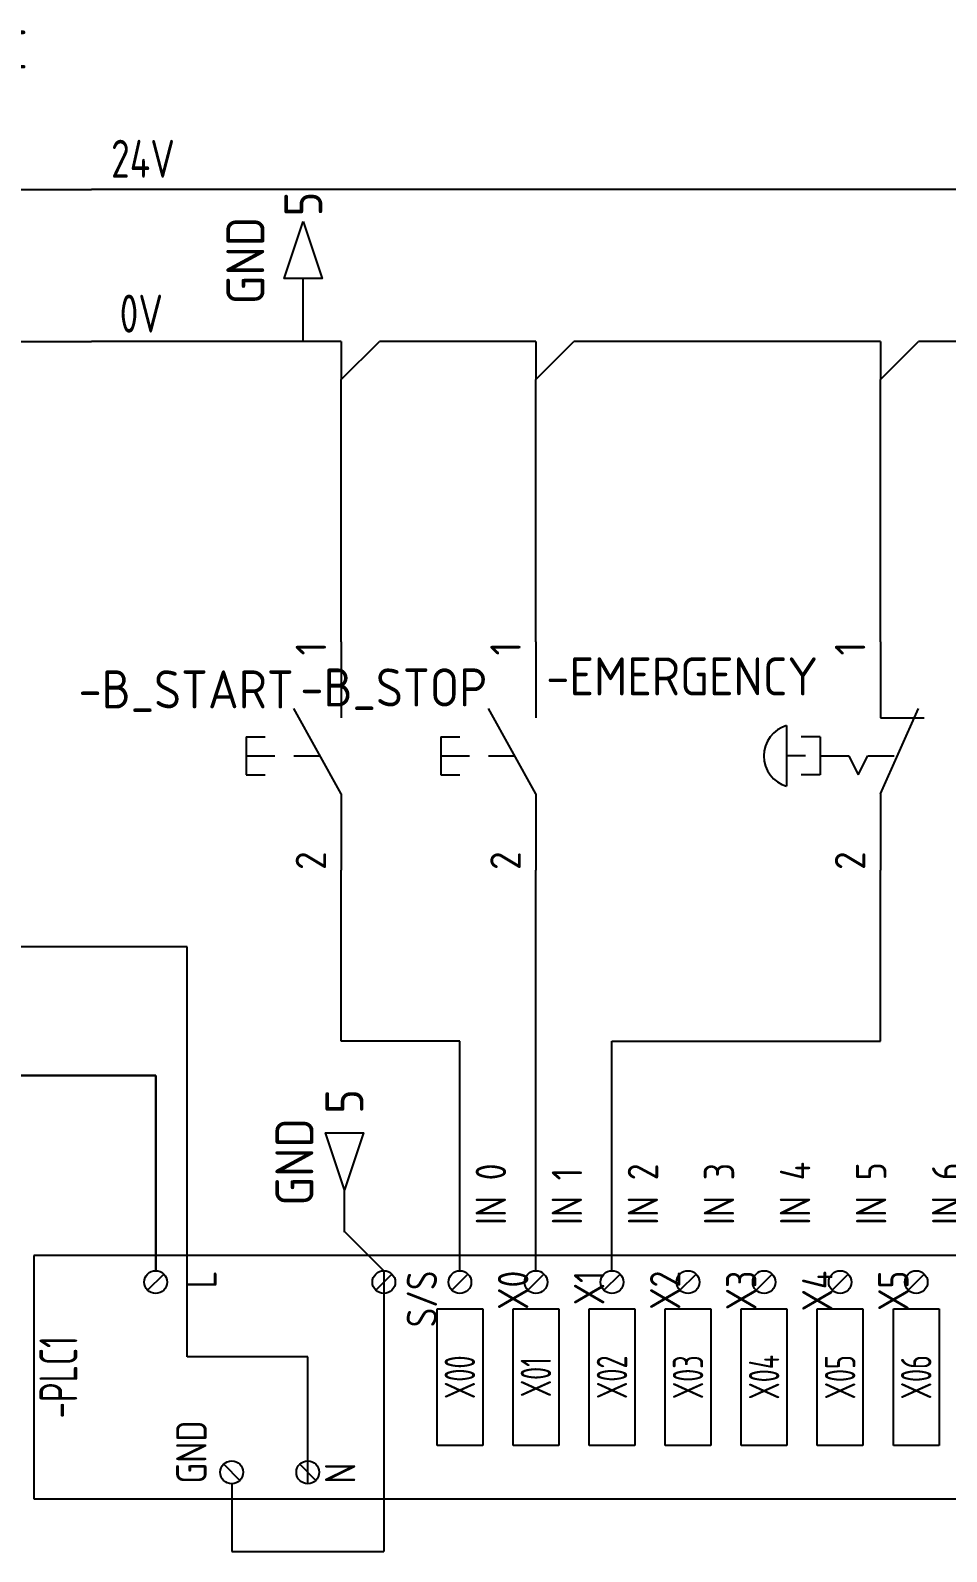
# Model space of a CAD drawing. Extents: x 0 to 1189, y -1 to 841.
# Drawn here: x 125.9 to 246.3, y 207.5 to 407.5 of the extents above; entities that cross this region are included whole.
import ezdxf
from ezdxf.enums import TextEntityAlignment as Align

# ---------------------------------------------------------------- set-up
doc = ezdxf.new("R2010")
doc.units = 0
doc.header["$MEASUREMENT"] = 0
for name, color, linetype, lineweight in [('BLU_0.8mm2', 5, 'Continuous', 25), ('GRE_1.0mm2', 3, 'Continuous', 25), ('RED_1.5mm2', 1, 'Continuous', 30)]:
    doc.layers.add(name, color=color, linetype=linetype, lineweight=lineweight)
for name, color, linetype in [('MISC', 7, 'Continuous'), ('PNK_0.8mm2', 230, 'Continuous'), ('SYMS', 7, 'Continuous'), ('TAGS', 150, 'Continuous'), ('TERMS', 123, 'Continuous'), ('WIREFIXED', 7, 'Continuous'), ('WIREREF', 52, 'Continuous'), ('WIREREF_DEST', 52, 'Continuous'), ('XREF', 7, 'Continuous')]:
    doc.layers.add(name, color=color, linetype=linetype)
doc.styles.add('WD_IEC', font='ISOCP2.shx', dxfattribs={"width": 0.9, "height": 4})

# ---------------------------------------------------------------- blocks, each defined once
blk = doc.blocks.new('PLCIO_4D4D')
at = {"layer": 'SYMS'}
for p, q in [((-16, 16), (-16, -16)), ((802, 16), (-16, 16)), ((-1.06, 11.44), (1.06, 13.56)), ((28.94, 11.44), (31.06, 13.56)), ((38.94, 11.44), (41.06, 13.56)), ((48.94, 11.44), (51.06, 13.56)), ((58.94, 11.44), (61.06, 13.56)), ((68.94, 11.44), (71.06, 13.56)), ((78.94, 11.44), (81.06, 13.56)), ((88.94, 11.44), (91.06, 13.56)), ((98.94, 11.44), (101.06, 13.56)), ((37, -9), (37, 9)), ((37, 9), (43, 9)), ((43, 9), (43, -9)), ((47, -9), (47, 9)), ((47, 9), (53, 9)), ((53, 9), (53, -9)), ((57, -9), (57, 9)), ((57, 9), (63, 9)), ((63, 9), (63, -9)), ((67, -9), (67, 9)), ((67, 9), (73, 9)), ((73, 9), (73, -9)), ((77, -9), (77, 9)), ((77, 9), (83, 9)), ((83, 9), (83, -9)), ((87, -9), (87, 9)), ((87, 9), (93, 9)), ((93, 9), (93, -9)), ((97, -9), (97, 9)), ((97, 9), (103, 9)), ((103, 9), (103, -9)), ((43, -9), (37, -9)), ((53, -9), (47, -9)), ((63, -9), (57, -9)), ((73, -9), (67, -9)), ((83, -9), (77, -9)), ((93, -9), (87, -9)), ((103, -9), (97, -9)), ((8.94, -11.44), (11.06, -13.56)), ((18.94, -11.44), (21.06, -13.56)), ((-16, -16), (802, -16))]:
    blk.add_line(p, q, dxfattribs=at)
for centre in [(0, 12.5), (30, 12.5), (40, 12.5), (50, 12.5), (60, 12.5), (70, 12.5), (80, 12.5), (90, 12.5), (100, 12.5), (10, -12.5), (20, -12.5)]:
    blk.add_circle(centre, 1.5, dxfattribs=at)
at = {"layer": 'SYMS', "style": 'WD_IEC', "width": 0.9}
for tag, p in [('TERMDESC01', (2, 20)), ('TERMDESC04', (32, 20)), ('TERMDESC05', (42.08, 20)), ('TERMDESC06', (52.08, 20)), ('TERMDESC07', (62.08, 20)), ('TERMDESC08', (72.08, 20)), ('TERMDESC09', (82.08, 20)), ('TERMDESC10', (92.08, 20)), ('TERMDESC12', (112.08, 20)), ('TERMDESC13', (122.08, 20)), ('TERMDESC14', (132.08, 20)), ('TERMDESC15', (142.08, 20)), ('TERMDESC16', (152.08, 20)), ('TERMDESC17', (162.08, 20)), ('TERMDESC18', (172.08, 20)), ('TERMDESC19', (182.08, 20)), ('TERMDESC20', (192.08, 20)), ('TERMDESC21', (202.08, 20)), ('TERMDESC22', (212.08, 20)), ('TERMDESC23', (222.08, 20)), ('TERMDESC24', (232.08, 20)), ('TERMDESC25', (242.08, 20)), ('TERMDESC26', (252.08, 20)), ('TERMDESC27', (262.08, 20)), ('TERMDESC28', (272.08, 20)), ('TERMDESC29', (282.08, 20)), ('TERMDESC30', (292.08, 20)), ('TERMDESC31', (302.08, 20)), ('TERMDESC32', (312.08, 20)), ('TERMDESC33', (322.08, 20)), ('TERMDESC34', (332.08, 20)), ('TERMDESC35', (342.08, 20)), ('TERMDESC36', (352.08, 20)), ('TERMDESC37', (362.08, 20)), ('TERMDESC38', (372.08, 20)), ('TERMDESC39', (382.08, 20)), ('TERMDESC40', (392.08, 20)), ('TERMDESC42', (412, 20)), ('TERMDESC43', (422, 20)), ('TERMDESC45', (442, 20)), ('TERMDESC47', (462, 20)), ('TERMDESC50', (492, 20)), ('TERMDESC51', (502, 20)), ('TERMDESC56', (552, 20)), ('TERMDESC57', (562, 20)), ('TERMDESC62', (612, 20)), ('TERMDESC63', (622, 20)), ('TERMDESC69', (682, 20)), ('TERMDESC75', (742, 20)), ('TERMDESC11', (102.08, 20)), ('TERM02', (15.5, -14)), ('TERM03', (25.5, -14)), ('TERM41', (405.5, -14)), ('TERM44', (437.5, -14)), ('TERM46', (457.5, -14)), ('TERM48', (477.5, -14)), ('TERM49', (487.5, -14)), ('TERM52', (517.5, -14)), ('TERM53', (527.5, -14)), ('TERM54', (537.5, -14)), ('TERM55', (547.5, -14)), ('TERM58', (577.5, -14)), ('TERM59', (587.5, -14)), ('TERM60', (597.5, -14)), ('TERM61', (607.5, -14)), ('TERM64', (637.5, -14)), ('TERM65', (647.5, -14)), ('TERM66', (657.5, -14)), ('TERM67', (667.5, -14)), ('TERM68', (675.5, -14)), ('TERM70', (697.5, -14)), ('TERM71', (707.5, -14)), ('TERM72', (717.5, -14)), ('TERM73', (727.5, -14)), ('TERM74', (735.5, -14)), ('TERM76', (757.5, -14)), ('TERM77', (767.5, -14)), ('TERM78', (777.5, -14)), ('TERM79', (787.5, -14)), ('TERM80', (795.5, -14))]:
    blk.add_attdef(tag, text='', height=4, rotation=90, dxfattribs=at).set_placement(p, align=Align.TOP_LEFT)
for tag, p in [('DESCA44', (427, 22)), ('DESCB44', (433, 22)), ('DESCC44', (439, 22)), ('DESCD44', (445, 22)), ('DESCA46', (447, 22)), ('DESCE44', (451, 22)), ('DESCB46', (453, 22)), ('DESCC46', (459, 22)), ('DESCD46', (465, 22)), ('DESCA48', (467, 22)), ('DESCE46', (471, 22)), ('DESCB48', (473, 22)), ('DESCA49', (477, 22)), ('DESCC48', (479, 22)), ('DESCB49', (483, 22)), ('DESCD48', (485, 22)), ('DESCC49', (489, 22)), ('DESCE48', (491, 22)), ('DESCD49', (495, 22)), ('DESCE49', (501, 22)), ('DESCA52', (507, 22)), ('DESCB52', (513, 22)), ('DESCA53', (517, 22)), ('DESCC52', (519, 22)), ('DESCB53', (523, 22)), ('DESCD52', (525, 22)), ('DESCA54', (527, 22)), ('DESCC53', (529, 22)), ('DESCE52', (531, 22)), ('DESCB54', (533, 22)), ('DESCD53', (535, 22)), ('DESCA55', (537, 22)), ('DESCC54', (539, 22)), ('DESCE53', (541, 22)), ('DESCB55', (543, 22)), ('DESCD54', (545, 22)), ('DESCC55', (549, 22)), ('DESCE54', (551, 22)), ('DESCD55', (555, 22)), ('DESCE55', (561, 22)), ('DESCA58', (567, 22)), ('DESCB58', (573, 22)), ('DESCA59', (577, 22)), ('DESCC58', (579, 22)), ('DESCB59', (583, 22)), ('DESCD58', (585, 22)), ('DESCA60', (587, 22)), ('DESCC59', (589, 22)), ('DESCE58', (591, 22)), ('DESCB60', (593, 22)), ('DESCD59', (595, 22)), ('DESCA61', (597, 22)), ('DESCC60', (599, 22)), ('DESCE59', (601, 22)), ('DESCB61', (603, 22)), ('DESCD60', (605, 22)), ('DESCE60', (611, 22)), ('DESCD61', (615, 22)), ('DESCA64', (627, 22)), ('DESCB64', (633, 22)), ('DESCA65', (637, 22)), ('DESCC64', (639, 22)), ('DESCB65', (643, 22)), ('DESCD64', (645, 22)), ('DESCA66', (647, 22)), ('DESCC65', (649, 22)), ('DESCE64', (651, 22)), ('DESCB66', (653, 22)), ('DESCD65', (655, 22)), ('DESCA67', (657, 22)), ('DESCC66', (659, 22)), ('DESCE65', (661, 22)), ('DESCB67', (663, 22)), ('DESCD66', (665, 22)), ('DESCC67', (669, 22)), ('DESCE66', (671, 22)), ('DESCD67', (675, 22)), ('DESCE67', (681, 22)), ('DESCA70', (687, 22)), ('DESCB70', (693, 22)), ('DESCA71', (697, 22)), ('DESCC70', (699, 22)), ('DESCB71', (703, 22)), ('DESCD70', (705, 22)), ('DESCA72', (707, 22)), ('DESCE70', (711, 22)), ('DESCB72', (713, 22)), ('DESCD71', (715, 22)), ('DESCA73', (717, 22)), ('DESCC72', (719, 22)), ('DESCB73', (723, 22)), ('DESCD72', (725, 22)), ('DESCC73', (729, 22)), ('DESCE72', (731, 22)), ('DESCD73', (735, 22)), ('DESCE73', (741, 22)), ('DESCA76', (747, 22)), ('DESCB76', (753, 22)), ('DESCA77', (757, 22)), ('DESCC76', (759, 22)), ('DESCB77', (763, 22)), ('DESCD76', (765, 22)), ('DESCA78', (767, 22)), ('DESCC77', (769, 22)), ('DESCE76', (771, 22)), ('DESCB78', (773, 22)), ('DESCD77', (775, 22)), ('DESCA79', (777, 22)), ('DESCC78', (779, 22)), ('DESCE77', (781, 22)), ('DESCB79', (783, 22)), ('DESCD78', (785, 22)), ('DESCC79', (789, 22)), ('DESCE78', (791, 22)), ('DESCD79', (795, 22)), ('DESCE79', (801, 22)), ('DESCC61', (609, 22)), ('DESCE61', (621, 22)), ('DESCC71', (709, 22)), ('DESCE71', (721, 22))]:
    blk.add_attdef(tag, p, '', height=5, rotation=90, dxfattribs=at)
at = {"layer": 'SYMS', "style": 'WD_IEC', "width": 0.9, "flags": 1}
for tag, p in [('X2TERM01', (0, 14)), ('X2TERM04', (30, 14)), ('X2TERM05', (40, 14)), ('X2TERM06', (50, 14)), ('X2TERM07', (60, 14)), ('X2TERM08', (70, 14)), ('X2TERM09', (80, 14)), ('X2TERM10', (90, 14)), ('X2TERM11', (100, 14)), ('X2TERM12', (110, 14)), ('X2TERM13', (120, 14)), ('X2TERM14', (130, 14)), ('X2TERM15', (140, 14)), ('X2TERM16', (150, 14)), ('X2TERM17', (160, 14)), ('X2TERM18', (170, 14)), ('X2TERM19', (180, 14)), ('X2TERM20', (190, 14)), ('X2TERM21', (200, 14)), ('X2TERM22', (210, 14)), ('X2TERM23', (220, 14)), ('X2TERM24', (230, 14)), ('X2TERM25', (240, 14)), ('X2TERM26', (250, 14)), ('X2TERM27', (260, 14)), ('X2TERM28', (270, 14)), ('X2TERM29', (280, 14)), ('X2TERM30', (290, 14)), ('X2TERM31', (300, 14)), ('X2TERM32', (310, 14)), ('X2TERM33', (320, 14)), ('X2TERM34', (330, 14)), ('X2TERM35', (340, 14)), ('X2TERM36', (350, 14)), ('X2TERM37', (360, 14)), ('X2TERM38', (370, 14)), ('X2TERM39', (380, 14)), ('X2TERM40', (390, 14)), ('X2TERM42', (410, 14)), ('X2TERM43', (420, 14)), ('X2TERM45', (440, 14)), ('X2TERM47', (460, 14)), ('X2TERM50', (490, 14)), ('X2TERM51', (500, 14)), ('X2TERM56', (550, 14)), ('X2TERM57', (560, 14)), ('X2TERM62', (610, 14)), ('X2TERM63', (620, 14)), ('X2TERM69', (680, 14)), ('X2TERM75', (740, 14)), ('X8TERM02', (10, -14)), ('X8TERM03', (20, -14)), ('X8TERM41', (400, -14)), ('X8TERM44', (430, -14)), ('X8TERM46', (450, -14)), ('X8TERM48', (470, -14)), ('X8TERM49', (480, -14)), ('X8TERM52', (510, -14)), ('X8TERM53', (520, -14)), ('X8TERM54', (530, -14)), ('X8TERM55', (540, -14)), ('X8TERM58', (570, -14)), ('X8TERM59', (580, -14)), ('X8TERM60', (590, -14)), ('X8TERM61', (600, -14)), ('X8TERM64', (630, -14)), ('X8TERM65', (640, -14)), ('X8TERM66', (650, -14)), ('X8TERM67', (660, -14)), ('X8TERM68', (670, -14)), ('X8TERM70', (690, -14)), ('X8TERM71', (700, -14)), ('X8TERM72', (710, -14)), ('X8TERM73', (720, -14)), ('X8TERM74', (730, -14)), ('X8TERM76', (750, -14)), ('X8TERM77', (760, -14)), ('X8TERM78', (770, -14)), ('X8TERM79', (780, -14)), ('X8TERM80', (790, -14))]:
    blk.add_attdef(tag, text='', height=0.64, rotation=90, dxfattribs=at).set_placement(p, align=Align.RIGHT)
at = {"layer": 'SYMS', "style": 'WD_IEC', "width": 0.9}
for tag, p in [('TERM01', (4, 14)), ('TERM04', (33, 14)), ('TERM05', (45, 14)), ('TERM06', (55, 14)), ('TERM07', (65, 14)), ('TERM08', (75, 14)), ('TERM09', (85, 14)), ('TERM10', (95, 14)), ('TERM11', (105, 14)), ('TERM12', (115, 14)), ('TERM13', (125, 14)), ('TERM14', (135, 14)), ('TERM15', (145, 14)), ('TERM16', (155, 14)), ('TERM17', (165, 14)), ('TERM18', (175, 14)), ('TERM19', (185, 14)), ('TERM20', (195, 14)), ('TERM21', (205, 14)), ('TERM22', (215, 14)), ('TERM23', (225, 14)), ('TERM24', (235, 14)), ('TERM25', (245, 14)), ('TERM26', (255, 14)), ('TERM27', (265, 14)), ('TERM28', (275, 14)), ('TERM29', (285, 14)), ('TERM30', (295, 14)), ('TERM31', (305, 14)), ('TERM32', (315, 14)), ('TERM33', (325, 14)), ('TERM34', (335, 14)), ('TERM35', (345, 14)), ('TERM36', (355, 14)), ('TERM37', (365, 14)), ('TERM38', (375, 14)), ('TERM39', (385, 14)), ('TERM40', (395, 14)), ('TERM42', (413, 14)), ('TERM43', (423, 14)), ('TERM45', (443, 14)), ('TERM47', (463, 14)), ('TERM50', (493, 14)), ('TERM51', (503, 14)), ('TERM56', (553, 14)), ('TERM57', (563, 14)), ('TERM62', (613, 14)), ('TERM63', (623, 14)), ('TERM69', (683, 14)), ('TERM75', (743, 14)), ('TERMDESC02', (13.83, -20)), ('TERMDESC03', (23.83, -20)), ('TERMDESC41', (403.83, -20)), ('TERMDESC44', (432, -20)), ('TERMDESC46', (452, -20)), ('TERMDESC48', (472, -20)), ('TERMDESC49', (482, -20)), ('TERMDESC52', (512, -20)), ('TERMDESC53', (522, -20)), ('TERMDESC54', (532, -20)), ('TERMDESC55', (542, -20)), ('TERMDESC58', (572, -20)), ('TERMDESC59', (582, -20)), ('TERMDESC60', (592, -20)), ('TERMDESC61', (602, -20)), ('TERMDESC64', (632, -20)), ('TERMDESC65', (642, -20)), ('TERMDESC66', (652, -20)), ('TERMDESC67', (662, -20)), ('TERMDESC68', (673.83, -20)), ('TERMDESC70', (692, -20)), ('TERMDESC71', (702, -20)), ('TERMDESC72', (712, -20)), ('TERMDESC73', (722, -20)), ('TERMDESC74', (733.83, -20)), ('TERMDESC76', (752, -20)), ('TERMDESC77', (762, -20)), ('TERMDESC78', (772, -20)), ('TERMDESC79', (782, -20)), ('TERMDESC80', (793.83, -20))]:
    blk.add_attdef(tag, text='', height=4, rotation=90, dxfattribs=at).set_placement(p, align=Align.TOP_RIGHT)
at = {"layer": 'SYMS', "style": 'WD_IEC'}
for tag, width, p in [('LINE2', 0.9, (-23, 0)), ('INST', 0.8, (-53, 0)), ('MFG', 0.8, (-41, 0)), ('CAT', 0.8, (-35, 0)), ('LINE1', 0.9, (-29, 0)), ('DESC', 0.9, (-16.95, 0)), ('LOC', 0.8, (-47, 0)), ('TAG', 0.7, (-10.29, 0))]:
    blk.add_attdef(tag, text='', height=5, rotation=90, dxfattribs=dict(at, width=width)).set_placement(p, align=Align.CENTER)
at = {"layer": 'SYMS', "style": 'WD_IEC', "width": 0.7}
for tag, p in [('TAGA24', (230, 0)), ('TAGA34', (330, 0)), ('TAGA44', (430, 0)), ('TAGA54', (530, 0)), ('TAGA64', (630, 0)), ('TAGA05', (40, 0)), ('TAGA06', (50, 0)), ('TAGA07', (60, 0)), ('TAGA08', (70, 0)), ('TAGA09', (80, 0)), ('TAGA10', (90, 0)), ('TAGA11', (100, 0)), ('TAGA12', (110, 0)), ('TAGA13', (120, 0)), ('TAGA14', (130, 0)), ('TAGA15', (140, 0)), ('TAGA16', (150, 0)), ('TAGA17', (160, 0)), ('TAGA18', (170, 0)), ('TAGA19', (180, 0)), ('TAGA20', (190, 0)), ('TAGA21', (200, 0)), ('TAGA22', (210, 0)), ('TAGA23', (220, 0)), ('TAGA25', (240, 0)), ('TAGA26', (250, 0)), ('TAGA27', (260, 0)), ('TAGA28', (270, 0)), ('TAGA29', (280, 0)), ('TAGA30', (290, 0)), ('TAGA31', (300, 0)), ('TAGA32', (310, 0)), ('TAGA33', (320, 0)), ('TAGA35', (340, 0)), ('TAGA36', (350, 0)), ('TAGA37', (360, 0)), ('TAGA38', (370, 0)), ('TAGA39', (380, 0)), ('TAGA40', (390, 0)), ('TAGA46', (450, 0)), ('TAGA48', (470, 0)), ('TAGA49', (480, 0)), ('TAGA52', (510, 0)), ('TAGA53', (520, 0)), ('TAGA55', (540, 0)), ('TAGA58', (570, 0)), ('TAGA59', (580, 0)), ('TAGA60', (590, 0)), ('TAGA61', (600, 0)), ('TAGA65', (640, 0)), ('TAGA66', (650, 0)), ('TAGA67', (660, 0)), ('TAGA70', (690, 0)), ('TAGA71', (700, 0)), ('TAGA72', (710, 0)), ('TAGA73', (720, 0)), ('TAGA76', (750, 0)), ('TAGA77', (760, 0)), ('TAGA78', (770, 0)), ('TAGA79', (780, 0))]:
    blk.add_attdef(tag, text='', height=4, rotation=90, dxfattribs=at).set_placement(p, align=Align.MIDDLE_CENTER)
at = {"layer": 'SYMS', "linetype": 'Continuous', "style": 'WD_IEC', "width": 0.9, "flags": 9}
blk.add_attdef('ASSYCODE', text='', height=0.64, rotation=90, dxfattribs=at).set_placement((-34.28, -7.36), align=Align.CENTER)
at = {"layer": 'SYMS', "style": 'WD_IEC', "width": 0.9}
for tag, p in [('DESCA05', (37, -37)), ('DESCB05', (43, -37)), ('DESCA06', (47, -37)), ('DESCC05', (49, -37)), ('DESCB06', (53, -37)), ('DESCD05', (55, -37)), ('DESCA07', (57, -37)), ('DESCC06', (59, -37)), ('DESCE05', (61, -37)), ('DESCB07', (63, -37)), ('DESCD06', (65, -37)), ('DESCA08', (67, -37)), ('DESCC07', (69, -37)), ('DESCE06', (71, -37)), ('DESCB08', (73, -37)), ('DESCD07', (75, -37)), ('DESCA09', (77, -37)), ('DESCC08', (79, -37)), ('DESCE07', (81, -37)), ('DESCB09', (83, -37)), ('DESCD08', (85, -37)), ('DESCA10', (87, -37)), ('DESCC09', (89, -37)), ('DESCE08', (91, -37)), ('DESCB10', (93, -37)), ('DESCD09', (95, -37)), ('DESCA11', (97, -37)), ('DESCC10', (99, -37)), ('DESCE09', (101, -37)), ('DESCB11', (103, -37)), ('DESCD10', (105, -37)), ('DESCA12', (107, -37)), ('DESCC11', (109, -37)), ('DESCE10', (111, -37)), ('DESCB12', (113, -37)), ('DESCD11', (115, -37)), ('DESCA13', (117, -37)), ('DESCC12', (119, -37)), ('DESCE11', (121, -37)), ('DESCB13', (123, -37)), ('DESCD12', (125, -37)), ('DESCA14', (127, -37)), ('DESCC13', (129, -37)), ('DESCE12', (131, -37)), ('DESCB14', (133, -37)), ('DESCD13', (135, -37)), ('DESCA15', (137, -37)), ('DESCC14', (139, -37)), ('DESCE13', (141, -37)), ('DESCB15', (143, -37)), ('DESCD14', (145, -37)), ('DESCA16', (147, -37)), ('DESCC15', (149, -37)), ('DESCE14', (151, -37)), ('DESCB16', (153, -37)), ('DESCD15', (155, -37)), ('DESCA17', (157, -37)), ('DESCC16', (159, -37)), ('DESCE15', (161, -37)), ('DESCB17', (163, -37)), ('DESCD16', (165, -37)), ('DESCA18', (167, -37)), ('DESCC17', (169, -37)), ('DESCE16', (171, -37)), ('DESCB18', (173, -37)), ('DESCD17', (175, -37)), ('DESCA19', (177, -37)), ('DESCC18', (179, -37)), ('DESCE17', (181, -37)), ('DESCB19', (183, -37)), ('DESCD18', (185, -37)), ('DESCA20', (187, -37)), ('DESCC19', (189, -37)), ('DESCE18', (191, -37)), ('DESCB20', (193, -37)), ('DESCD19', (195, -37)), ('DESCA21', (197, -37)), ('DESCC20', (199, -37)), ('DESCE19', (201, -37)), ('DESCB21', (203, -37)), ('DESCD20', (205, -37)), ('DESCA22', (207, -37)), ('DESCC21', (209, -37)), ('DESCE20', (211, -37)), ('DESCB22', (213, -37)), ('DESCD21', (215, -37)), ('DESCA23', (217, -37)), ('DESCC22', (219, -37)), ('DESCE21', (221, -37)), ('DESCB23', (223, -37)), ('DESCD22', (225, -37)), ('DESCA24', (227, -37)), ('DESCC23', (229, -37)), ('DESCE22', (231, -37)), ('DESCB24', (233, -37)), ('DESCD23', (235, -37)), ('DESCA25', (237, -37)), ('DESCC24', (239, -37)), ('DESCE23', (241, -37)), ('DESCB25', (243, -37)), ('DESCD24', (245, -37)), ('DESCA26', (247, -37)), ('DESCC25', (249, -37)), ('DESCE24', (251, -37)), ('DESCB26', (253, -37)), ('DESCD25', (255, -37)), ('DESCA27', (257, -37)), ('DESCC26', (259, -37)), ('DESCE25', (261, -37)), ('DESCB27', (263, -37)), ('DESCD26', (265, -37)), ('DESCA28', (267, -37)), ('DESCC27', (269, -37)), ('DESCE26', (271, -37)), ('DESCB28', (273, -37)), ('DESCD27', (275, -37)), ('DESCA29', (277, -37)), ('DESCC28', (279, -37)), ('DESCE27', (281, -37)), ('DESCB29', (283, -37)), ('DESCD28', (285, -37)), ('DESCA30', (287, -37)), ('DESCC29', (289, -37)), ('DESCE28', (291, -37)), ('DESCB30', (293, -37)), ('DESCD29', (295, -37)), ('DESCA31', (297, -37)), ('DESCC30', (299, -37)), ('DESCE29', (301, -37)), ('DESCB31', (303, -37)), ('DESCD30', (305, -37)), ('DESCA32', (307, -37)), ('DESCC31', (309, -37)), ('DESCE30', (311, -37)), ('DESCB32', (313, -37)), ('DESCD31', (315, -37)), ('DESCA33', (317, -37)), ('DESCC32', (319, -37)), ('DESCE31', (321, -37)), ('DESCB33', (323, -37)), ('DESCD32', (325, -37)), ('DESCA34', (327, -37)), ('DESCC33', (329, -37)), ('DESCE32', (331, -37)), ('DESCB34', (333, -37)), ('DESCD33', (335, -37)), ('DESCA35', (337, -37)), ('DESCC34', (339, -37)), ('DESCE33', (341, -37)), ('DESCB35', (343, -37)), ('DESCD34', (345, -37)), ('DESCA36', (347, -37)), ('DESCC35', (349, -37)), ('DESCE34', (351, -37)), ('DESCB36', (353, -37)), ('DESCD35', (355, -37)), ('DESCA37', (357, -37)), ('DESCC36', (359, -37)), ('DESCE35', (361, -37)), ('DESCB37', (363, -37)), ('DESCD36', (365, -37)), ('DESCA38', (367, -37)), ('DESCC37', (369, -37)), ('DESCE36', (371, -37)), ('DESCB38', (373, -37)), ('DESCD37', (375, -37)), ('DESCA39', (377, -37)), ('DESCC38', (379, -37)), ('DESCE37', (381, -37)), ('DESCB39', (383, -37)), ('DESCD38', (385, -37)), ('DESCA40', (387, -37)), ('DESCC39', (389, -37)), ('DESCE38', (391, -37)), ('DESCB40', (393, -37)), ('DESCD39', (395, -37)), ('DESCC40', (399, -37)), ('DESCE39', (401, -37)), ('DESCD40', (405, -37)), ('DESCE40', (411, -37))]:
    blk.add_attdef(tag, text='', height=5, rotation=90, dxfattribs=at).set_placement(p, align=Align.RIGHT)
blk = doc.blocks.new('VPB11')
for p, q in [((0, 7.5), (0, 2.5)), ((0, -2.5), (-3.125, 3.125)), ((-6.25, 1.25), (-6.25, -1.25)), ((-6.25, 1.25), (-5, 1.25)), ((-6.25, 0), (-4.375, 0)), ((-3.125, 0), (-1.389, 0)), ((-6.25, -1.25), (-5, -1.25)), ((0, -2.5), (0, -7.5))]:
    blk.add_line(p, q)
at = {"style": 'WD_IEC'}
for tag, p in [('INST', (-8, 10.25)), ('LOC', (-8, 6.75)), ('TAG1', (-8, 3.25)), ('DESC1', (-8, -10.35)), ('DESC2', (-8, -13.85)), ('DESC3', (-8, -17.35))]:
    blk.add_attdef(tag, text='', height=2.5, dxfattribs=at).set_placement(p, align=Align.RIGHT)
blk.add_attdef('TERM01', text='', height=2, rotation=90, dxfattribs=at).set_placement((-1, 7.5), align=Align.RIGHT)
at = {"style": 'WD_IEC', "flags": 1}
for tag, p, height in [('X2TERM01', (0, 7.5), 0.32), ('CONTACT', (0.5, 4.5), 1), ('COMMON', (1.75, 3.25), 1), ('X1LINK', (0, 0), 0.32), ('ASSYCODE', (1, -4), 1), ('FAMILY', (1, -5.5), 1), ('CATDESC', (1, -7), 1), ('X8TERM02', (0, -7.5), 0.32)]:
    blk.add_attdef(tag, p, '', height=height, dxfattribs=at)
at = {"style": 'WD_IEC', "flags": 9}
for tag, p in [('MFG', (-8.5, -0.25)), ('CAT', (-8.5, -2.75))]:
    blk.add_attdef(tag, text='', height=1.5, dxfattribs=at).set_placement(p, align=Align.RIGHT)
at = {"style": 'WD_IEC'}
blk.add_attdef('TERM02', (-1, -7.5), '', height=2, rotation=90, dxfattribs=at)
at = {"lineweight": 15, "style": 'WD_IEC'}
blk.add_attdef('XREF', text='', height=2.5, dxfattribs=at).set_placement((-8, -6.35), align=Align.RIGHT)
blk = doc.blocks.new('VPB12S80')
for p, q in [((0, 7.5), (0, 2.5)), ((0, -2.5), (2.5, 3.125)), ((-6.173, 2), (-6.173, -2)), ((0, 2.5), (2.868, 2.5)), ((-3.959, 1.25), (-5.209, 1.25)), ((-3.959, 1.25), (-3.959, -1.25)), ((-4.937, 0), (-6.173, 0)), ((-3.959, 0), (-2.084, 0)), ((-2.084, 0), (-1.459, -1.25)), ((-1.459, -1.25), (-0.834, 0)), ((-0.834, 0), (0.902, -0.001)), ((-3.959, -1.25), (-5.209, -1.25)), ((0, -2.5), (0, -7.5))]:
    blk.add_line(p, q)
blk.add_arc((-5.589, 0), 2.083, 106.2602, 253.7398)
at = {"style": 'WD_IEC'}
for tag, p in [('INST', (-12.027, 9.25)), ('LOC', (-12.027, 6.25)), ('TAG1', (-12.027, 3.25)), ('DESC1', (-12.027, -9.35)), ('DESC2', (-12.027, -12.35)), ('DESC3', (-12.027, -15.35))]:
    blk.add_attdef(tag, text='', height=2.5, dxfattribs=at).set_placement(p, align=Align.RIGHT)
blk.add_attdef('TERM01', text='', height=2, rotation=90, dxfattribs=at).set_placement((-1, 7.5), align=Align.RIGHT)
at = {"style": 'WD_IEC', "flags": 1}
for tag, p, height in [('X2TERM01', (0, 7.5), 0.32), ('CONTACT', (0.5, 4.5), 1), ('COMMON', (1.75, 3.25), 1), ('X1LINK', (2.291, 0), 0.32), ('ASSYCODE', (1, -4), 1), ('FAMILY', (1, -5.5), 1), ('CATDESC', (1, -7), 1), ('X8TERM02', (0, -7.5), 0.32)]:
    blk.add_attdef(tag, p, '', height=height, dxfattribs=at)
at = {"style": 'WD_IEC', "flags": 9}
for tag, p in [('MFG', (-12.527, -0.25)), ('CAT', (-12.527, -2.75))]:
    blk.add_attdef(tag, text='', height=1.5, dxfattribs=at).set_placement(p, align=Align.RIGHT)
at = {"style": 'WD_IEC'}
blk.add_attdef('TERM02', (-1, -7.5), '', height=2, rotation=90, dxfattribs=at)
at = {"lineweight": 15, "style": 'WD_IEC'}
blk.add_attdef('XREF', text='', height=2.5, dxfattribs=at).set_placement((-12.027, -6.35), align=Align.RIGHT)
blk = doc.blocks.new('HT0_184')
for p, q in [((0, 0), (-2.5, 0)), ((0, 0), (0, -2.5)), ((0, -2.5), (2.5, 0))]:
    blk.add_line(p, q)
at = {"style": 'WD_IEC', "flags": 1}
for tag, p in [('X4TERM01', (-2.5, 0)), ('X1TERM01', (2.5, 0)), ('WDWSEQ', (1.527, -1.261)), ('X8TERM01', (0, -2.5))]:
    blk.add_attdef(tag, p, '', height=0.4, dxfattribs=at)
blk = doc.blocks.new('WD_WNH')
at = {"linetype": 'Continuous', "style": 'WD_IEC', "width": 0.8}
blk.add_attdef('WIRENO', text='', height=2.5, dxfattribs=at).set_placement((0, 0.75), align=Align.CENTER)
at = {"style": 'WD_IEC', "flags": 1}
for tag, p in [('W03USER', (0, 1)), ('W02USER', (0, 1.125)), ('W01USER', (0, 1.25)), ('W08USER', (0, 0.375)), ('W04USER', (0, 0.875)), ('W05USER', (0, 0.75)), ('W09USER', (0, 0.25)), ('W06USER', (0, 0.625)), ('W07USER', (0, 0.5)), ('W10USER', (0, 0.125))]:
    blk.add_attdef(tag, text='', height=0.08, dxfattribs=at).set_placement(p, align=Align.CENTER)
blk = doc.blocks.new('HIN1G1')
for p, q in [((-7.5, 5.01), (-7.5, -14.99)), ((7.5, 5.01), (-7.5, 5.01)), ((-7.5, 5.01), (7.5, -14.99)), ((7.5, -14.99), (7.5, 5.01)), ((-12.5, 0), (-7.5, 0)), ((7.5, 0), (12.5, 0)), ((-12.5, -9.983), (-7.5, -9.983)), ((7.5, -9.983), (12.5, -9.983)), ((-7.5, -14.99), (7.5, -14.99))]:
    blk.add_line(p, q)
at = {"style": 'WD_IEC'}
for tag, height, p in [('INST', 2.5, (-11.3, 13.944)), ('LOC', 2.5, (-11.3, 10.944)), ('TAG1', 2.5, (-11.3, 7.944)), ('RATING1', 2.5, (-11.3, 4.944)), ('TERM03', 2, (12.5, 1)), ('TERM04', 2, (12.5, -8.983)), ('DESC1', 2.5, (-8.812, -17.916)), ('DESC2', 2.5, (-8.812, -20.916)), ('DESC3', 2.5, (-8.812, -23.916)), ('WDTAGALT', 2.5, (-8.812, -26.916))]:
    blk.add_attdef(tag, text='', height=height, dxfattribs=at).set_placement(p, align=Align.RIGHT)
at = {"style": 'WD_IEC', "flags": 1}
for tag, p, height in [('MFG', (8.54, 7.988), 1.5), ('CAT', (8.54, 5.488), 1.5), ('X4TERM01', (-12.5, 0), 0.32), ('X1TERM03', (12.5, 0), 0.32), ('X4TERM02', (-12.5, -9.983), 0.32), ('X1TERM04', (12.5, -9.983), 0.32), ('ASSYCODE', (8.272, -12.04), 1), ('FAMILY', (8.272, -13.54), 1), ('CATDESC', (8.272, -15.04), 1)]:
    blk.add_attdef(tag, p, '', height=height, dxfattribs=at)
at = {"style": 'WD_IEC'}
for tag, p in [('TERMDESC01', (-5.548, 0.039)), ('TERMDESC03', (5.522, 0.039)), ('TERMDESC04', (5.522, -9.944)), ('TERMDESC02', (-5.548, -9.944))]:
    blk.add_attdef(tag, text='', height=2, rotation=90, dxfattribs=at).set_placement(p, align=Align.MIDDLE)
for tag, p in [('TERM01', (-12.5, 1)), ('TERM02', (-12.5, -8.983))]:
    blk.add_attdef(tag, p, '', height=2, dxfattribs=at)
for tag, p in [('DC', (3.082, -0.079)), ('AC', (0.072, -10.348))]:
    blk.add_attdef(tag, text='', height=3, rotation=90, dxfattribs=at).set_placement(p, align=Align.CENTER)
at = {"lineweight": 15, "style": 'WD_IEC'}
blk.add_attdef('XREF', text='', height=2.5, dxfattribs=at).set_placement((-8.812, -14.916), align=Align.RIGHT)
blk = doc.blocks.new('HA1S2')
blk.add_lwpolyline([(0, 3.75), (1.25, 0), (-1.25, 0)], close=True)
at = {"style": 'WD_IEC'}
blk.add_attdef('XREF', text='', height=2.5, rotation=90, dxfattribs=at).set_placement((0, 5), align=Align.MIDDLE_LEFT)
at = {"style": 'WD_IEC', "flags": 1}
blk.add_attdef('SIGCODE', text='', height=1, dxfattribs=at).set_placement((-2.5, 1.8), align=Align.RIGHT)
blk.add_attdef('X8TERM01', (0, 0), '', height=0.32, dxfattribs=at)
at = {"style": 'WD_IEC', "flags": 8}
blk.add_attdef('WIRENO', text='', height=2.5, rotation=90, dxfattribs=at).set_placement((-1, -1.25), align=Align.RIGHT)
at = {"style": 'WD_IEC'}
blk.add_attdef('DESC1', text='', height=2.5, rotation=90, dxfattribs=at).set_placement((1, -1.25), align=Align.TOP_RIGHT)
blk = doc.blocks.new('HA1D2')
blk.add_lwpolyline([(0, 0), (-1.25, 3.75), (1.25, 3.75)], close=True)
at = {"style": 'WD_IEC'}
blk.add_attdef('XREF', text='', height=2.5, rotation=90, dxfattribs=at).set_placement((0, 5), align=Align.MIDDLE_LEFT)
at = {"style": 'WD_IEC', "flags": 1}
blk.add_attdef('SIGCODE', text='', height=1, dxfattribs=at).set_placement((-2.5, 1.8), align=Align.RIGHT)
blk.add_attdef('X8TERM01', (0, 0), '', height=0.32, dxfattribs=at)
at = {"style": 'WD_IEC', "flags": 8}
blk.add_attdef('WIRENO', text='', height=2.5, rotation=90, dxfattribs=at).set_placement((-1, -1.25), align=Align.RIGHT)
at = {"style": 'WD_IEC'}
blk.add_attdef('DESC1', text='', height=2.5, rotation=90, dxfattribs=at).set_placement((1, -1.25), align=Align.TOP_RIGHT)

msp = doc.modelspace()

# ---------------------------------------------------------------- linework, layer by layer
at = {"layer": 'BLU_0.8mm2'}
for p, q in [((161.74, 366.6), (161.74, 374.85)), ((161.74, 366.6), (133.88, 366.6)), ((187.33, 366.6), (171.74, 366.6)), ((232.64, 366.6), (197.33, 366.6)), ((294.75, 366.6), (242.64, 366.6)), ((166.74, 327.11), (166.74, 361.6)), ((192.33, 327.11), (192.33, 361.6)), ((237.64, 327.11), (237.64, 361.6)), ((166.74, 274.61), (166.74, 297.11)), ((192.33, 244.44), (192.33, 297.11)), ((237.64, 274.63), (237.64, 297.11)), ((182.33, 274.61), (166.74, 274.61)), ((182.33, 244.44), (182.33, 274.61)), ((202.33, 244.44), (202.33, 274.63)), ((202.33, 274.63), (237.64, 274.63)), ((167.15, 249.52), (167.15, 255.05)), ((172.33, 244.44), (167.25, 249.52)), ((172.33, 244.44), (172.33, 207.52)), ((152.33, 216.44), (152.33, 207.52)), ((152.33, 207.52), (172.33, 207.52))]:
    msp.add_line(p, q, dxfattribs=at)
at = {"layer": 'GRE_1.0mm2'}
for p, q in [((146.49, 287.02), (60.36, 287.02)), ((146.49, 233.12), (146.49, 287.02)), ((162.33, 233.12), (146.49, 233.12)), ((162.33, 216.44), (162.33, 233.12))]:
    msp.add_line(p, q, dxfattribs=at)
at = {"layer": 'PNK_0.8mm2'}
msp.add_line((133.88, 386.6), (932.21, 386.6), dxfattribs=at)
at = {"layer": 'RED_1.5mm2'}
for p, q in [((142.33, 270.12), (62.82, 270.12)), ((142.33, 244.44), (142.33, 270.12))]:
    msp.add_line(p, q, dxfattribs=at)

# ---------------------------------------------------------------- block references
at = {"layer": 'BLU_0.8mm2', "xscale": 2, "yscale": 2, "zscale": 2}
for p in [(166.74, 366.6), (192.33, 366.6), (237.64, 366.6)]:
    msp.add_blockref('HT0_184', p, dxfattribs=at)
at = {"layer": 'SYMS'}
ref = msp.add_blockref('HIN1G1', (108.88, 386.57), dxfattribs=dict(at, xscale=2, yscale=2, zscale=2))
ref.add_attrib('TERMDESC04', '-', dxfattribs={"layer": 'TERMS', "height": 4, "rotation": 90, "style": 'WD_IEC'}).set_placement((119.93, 366.68), align=Align.MIDDLE)
ref.add_attrib('TERMDESC03', '+', dxfattribs={"layer": 'TERMS', "height": 4, "rotation": 90, "style": 'WD_IEC'}).set_placement((119.93, 386.65), align=Align.MIDDLE)
ref.add_attrib('TERMDESC02', '~', dxfattribs={"layer": 'TERMS', "height": 4, "rotation": 90, "style": 'WD_IEC'}).set_placement((97.79, 366.68), align=Align.MIDDLE)
ref.add_attrib('TERMDESC01', '~', dxfattribs={"layer": 'TERMS', "height": 4, "rotation": 90, "style": 'WD_IEC'}).set_placement((97.79, 386.65), align=Align.MIDDLE)
ref.add_attrib('AC', 'AC', dxfattribs={"layer": 'MISC', "height": 6, "rotation": 90, "style": 'WD_IEC'}).set_placement((109.03, 365.87), align=Align.CENTER)
ref.add_attrib('DC', 'DC', dxfattribs={"layer": 'MISC', "height": 6, "rotation": 90, "style": 'WD_IEC'}).set_placement((115.05, 386.41), align=Align.CENTER)
ref.add_attrib('TAG1', '-220VAC-24VDC', dxfattribs={"layer": 'TAGS', "height": 5, "style": 'WD_IEC'}).set_placement((125.53, 402.46), align=Align.RIGHT)
ref = msp.add_blockref('HA1S2', (161.74, 374.85), dxfattribs=dict(at, xscale=2, yscale=2, zscale=2))
ref.add_attrib('XREF', '5', dxfattribs={"layer": 'XREF', "height": 5, "rotation": 90, "style": 'WD_IEC'}).set_placement((161.74, 383.02), align=Align.MIDDLE_LEFT)
ref.add_attrib('WIRENO', 'GND', dxfattribs={"layer": 'WIREREF', "height": 5, "rotation": 90, "style": 'WD_IEC', "flags": 8}).set_placement((156.63, 382.98), align=Align.RIGHT)
ref = msp.add_blockref('VPB11', (166.74, 312.11), dxfattribs=dict(at, xscale=2, yscale=2, zscale=2))
ref.add_attrib('TERM02', '2', (164.74, 297.11), dxfattribs={"layer": 'TERMS', "height": 4, "rotation": 90, "style": 'WD_IEC'})
ref.add_attrib('TERM01', '1', dxfattribs={"layer": 'TERMS', "height": 4, "rotation": 90, "style": 'WD_IEC'}).set_placement((164.74, 327.11), align=Align.RIGHT)
ref.add_attrib('TAG1', '-B_START', dxfattribs={"layer": 'TAGS', "height": 5, "style": 'WD_IEC'}).set_placement((160.49, 318.36), align=Align.RIGHT)
ref = msp.add_blockref('VPB11', (192.33, 312.11), dxfattribs=dict(at, xscale=2, yscale=2, zscale=2))
ref.add_attrib('TERM02', '2', (190.33, 297.11), dxfattribs={"layer": 'TERMS', "height": 4, "rotation": 90, "style": 'WD_IEC'})
ref.add_attrib('TERM01', '1', dxfattribs={"layer": 'TERMS', "height": 4, "rotation": 90, "style": 'WD_IEC'}).set_placement((190.33, 327.11), align=Align.RIGHT)
ref.add_attrib('TAG1', '-B_STOP', dxfattribs={"layer": 'TAGS', "height": 5, "style": 'WD_IEC'}).set_placement((185.94, 318.61), align=Align.RIGHT)
ref = msp.add_blockref('VPB12S80', (237.64, 312.11), dxfattribs=dict(at, xscale=2, yscale=2, zscale=2))
ref.add_attrib('TERM02', '2', (235.64, 297.11), dxfattribs={"layer": 'TERMS', "height": 4, "rotation": 90, "style": 'WD_IEC'})
ref.add_attrib('TERM01', '1', dxfattribs={"layer": 'TERMS', "height": 4, "rotation": 90, "style": 'WD_IEC'}).set_placement((235.64, 327.11), align=Align.RIGHT)
ref.add_attrib('TAG1', '-EMERGENCY', dxfattribs={"layer": 'TAGS', "height": 5, "style": 'WD_IEC'}).set_placement((229.43, 320.06), align=Align.RIGHT)
ref = msp.add_blockref('HA1D2', (167.15, 255.05), dxfattribs=dict(at, xscale=2, yscale=2, zscale=2))
ref.add_attrib('XREF', '5', dxfattribs={"layer": 'XREF', "height": 5, "rotation": 90, "style": 'WD_IEC'}).set_placement((167.15, 265.05), align=Align.MIDDLE_LEFT)
ref.add_attrib('WIRENO', 'GND', dxfattribs={"layer": 'WIREREF_DEST', "height": 5, "rotation": 90, "style": 'WD_IEC', "flags": 8}).set_placement((163.08, 264.5), align=Align.RIGHT)
ref = msp.add_blockref('PLCIO_4D4D', (142.33, 230.44), dxfattribs=at)
ref.add_attrib('TERM01', 'L', dxfattribs={"layer": 'TERMS', "height": 4, "rotation": 90, "style": 'WD_IEC', "width": 0.9}).set_placement((146.33, 244.44), align=Align.TOP_RIGHT)
ref.add_attrib('TAG', '-PLC1', dxfattribs={"layer": 'TAGS', "height": 5, "rotation": 90, "style": 'WD_IEC', "width": 0.7}).set_placement((132.04, 230.44), align=Align.CENTER)
ref.add_attrib('TERM02', 'GND', dxfattribs={"layer": 'TERMS', "height": 4, "rotation": 90, "style": 'WD_IEC', "width": 0.9}).set_placement((145.03, 216.44), align=Align.TOP_LEFT)
ref.add_attrib('TERM03', 'N', dxfattribs={"layer": 'TERMS', "height": 4, "rotation": 90, "style": 'WD_IEC', "width": 0.9}).set_placement((164.6, 216.44), align=Align.TOP_LEFT)
ref.add_attrib('TERM04', 'S/S', dxfattribs={"layer": 'TERMS', "height": 4, "rotation": 90, "style": 'WD_IEC', "width": 0.9}).set_placement((175.33, 244.44), align=Align.TOP_RIGHT)
ref.add_attrib('TERM05', 'X0', dxfattribs={"layer": 'TERMS', "height": 4, "rotation": 90, "style": 'WD_IEC', "width": 0.9}).set_placement((187.33, 244.44), align=Align.TOP_RIGHT)
ref.add_attrib('TAGA05', 'X00', dxfattribs={"layer": 'TAGS', "height": 4, "rotation": 90, "style": 'WD_IEC', "width": 0.7}).set_placement((182.33, 230.44), align=Align.MIDDLE_CENTER)
ref.add_attrib('TERMDESC05', 'IN 0', dxfattribs={"layer": 'TERMS', "height": 4, "rotation": 90, "style": 'WD_IEC', "width": 0.9}).set_placement((184.41, 250.44), align=Align.TOP_LEFT)
ref.add_attrib('TERM06', 'X1', dxfattribs={"layer": 'TERMS', "height": 4, "rotation": 90, "style": 'WD_IEC', "width": 0.9}).set_placement((197.33, 244.44), align=Align.TOP_RIGHT)
ref.add_attrib('TAGA06', 'X01', dxfattribs={"layer": 'TAGS', "height": 4, "rotation": 90, "style": 'WD_IEC', "width": 0.7}).set_placement((192.33, 230.44), align=Align.MIDDLE_CENTER)
ref.add_attrib('TERMDESC06', 'IN 1', dxfattribs={"layer": 'TERMS', "height": 4, "rotation": 90, "style": 'WD_IEC', "width": 0.9}).set_placement((194.41, 250.44), align=Align.TOP_LEFT)
ref.add_attrib('TERM07', 'X2', dxfattribs={"layer": 'TERMS', "height": 4, "rotation": 90, "style": 'WD_IEC', "width": 0.9}).set_placement((207.33, 244.44), align=Align.TOP_RIGHT)
ref.add_attrib('TAGA07', 'X02', dxfattribs={"layer": 'TAGS', "height": 4, "rotation": 90, "style": 'WD_IEC', "width": 0.7}).set_placement((202.33, 230.44), align=Align.MIDDLE_CENTER)
ref.add_attrib('TERMDESC07', 'IN 2', dxfattribs={"layer": 'TERMS', "height": 4, "rotation": 90, "style": 'WD_IEC', "width": 0.9}).set_placement((204.41, 250.44), align=Align.TOP_LEFT)
ref.add_attrib('TERM08', 'X3', dxfattribs={"layer": 'TERMS', "height": 4, "rotation": 90, "style": 'WD_IEC', "width": 0.9}).set_placement((217.33, 244.44), align=Align.TOP_RIGHT)
ref.add_attrib('TAGA08', 'X03', dxfattribs={"layer": 'TAGS', "height": 4, "rotation": 90, "style": 'WD_IEC', "width": 0.7}).set_placement((212.33, 230.44), align=Align.MIDDLE_CENTER)
ref.add_attrib('TERMDESC08', 'IN 3', dxfattribs={"layer": 'TERMS', "height": 4, "rotation": 90, "style": 'WD_IEC', "width": 0.9}).set_placement((214.41, 250.44), align=Align.TOP_LEFT)
ref.add_attrib('TERM09', 'X4', dxfattribs={"layer": 'TERMS', "height": 4, "rotation": 90, "style": 'WD_IEC', "width": 0.9}).set_placement((227.33, 244.44), align=Align.TOP_RIGHT)
ref.add_attrib('TAGA09', 'X04', dxfattribs={"layer": 'TAGS', "height": 4, "rotation": 90, "style": 'WD_IEC', "width": 0.7}).set_placement((222.33, 230.44), align=Align.MIDDLE_CENTER)
ref.add_attrib('TERMDESC09', 'IN 4', dxfattribs={"layer": 'TERMS', "height": 4, "rotation": 90, "style": 'WD_IEC', "width": 0.9}).set_placement((224.41, 250.44), align=Align.TOP_LEFT)
ref.add_attrib('TERM10', 'X5', dxfattribs={"layer": 'TERMS', "height": 4, "rotation": 90, "style": 'WD_IEC', "width": 0.9}).set_placement((237.33, 244.44), align=Align.TOP_RIGHT)
ref.add_attrib('TAGA10', 'X05', dxfattribs={"layer": 'TAGS', "height": 4, "rotation": 90, "style": 'WD_IEC', "width": 0.7}).set_placement((232.33, 230.44), align=Align.MIDDLE_CENTER)
ref.add_attrib('TERMDESC10', 'IN 5', dxfattribs={"layer": 'TERMS', "height": 4, "rotation": 90, "style": 'WD_IEC', "width": 0.9}).set_placement((234.41, 250.44), align=Align.TOP_LEFT)
ref.add_attrib('TAGA11', 'X06', dxfattribs={"layer": 'TAGS', "height": 4, "rotation": 90, "style": 'WD_IEC', "width": 0.7}).set_placement((242.33, 230.44), align=Align.MIDDLE_CENTER)
ref.add_attrib('TERMDESC11', 'IN 6', dxfattribs={"layer": 'TERMS', "height": 4, "rotation": 90, "style": 'WD_IEC', "width": 0.9}).set_placement((244.41, 250.44), align=Align.TOP_LEFT)
at = {"layer": 'WIREFIXED'}
ref = msp.add_blockref('WD_WNH', (533.05, 386.6), dxfattribs=dict(at, xscale=2, yscale=2, zscale=2))
ref.add_attrib('WIRENOF', '24V', dxfattribs={"linetype": 'Continuous', "height": 5, "style": 'WD_IEC', "width": 0.8}).set_placement((140.66, 388.1), align=Align.CENTER)
ref = msp.add_blockref('WD_WNH', (532.83, 364.85), dxfattribs=dict(at, xscale=2, yscale=2, zscale=2))
ref.add_attrib('WIRENOF', '0V', dxfattribs={"linetype": 'Continuous', "height": 5, "style": 'WD_IEC', "width": 0.8}).set_placement((140.44, 367.75), align=Align.CENTER)

doc.saveas('drawing.dxf')
